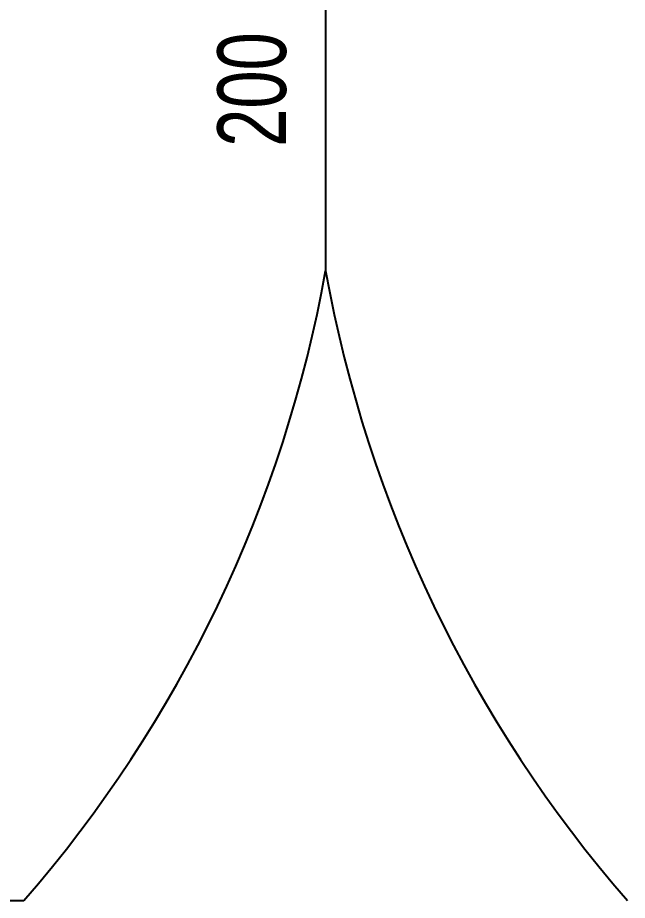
# Model space of a CAD drawing. Extents: x 5000 to 155000, y 6735 to 206735.
# Drawn here: x 71068 to 88749, y 156735 to 182349 of the extents above; entities that cross this region are included whole.
import ezdxf

# ---------------------------------------------------------------- set-up
doc = ezdxf.new("R2010")
doc.units = 0
doc.layers.get('0').update_dxf_attribs({"linetype": 'CONTINUOUS'})
doc.styles.get("Standard").update_dxf_attribs({"font": 'txt', "width": 0.75})

msp = doc.modelspace()

# ---------------------------------------------------------------- linework, layer by layer
for p, q in [((80000, 188470), (80000, 175000)), ((80000, 188470), (80000, 175000)), ((13749, 156735), (71251, 156735))]:
    msp.add_line(p, q)
for centre, start, end in [((42500, 181735), 318.9917, 349.8183), ((117500, 181735), 190.1817, 221.0083)]:
    msp.add_arc(centre, 38100, start, end)

# ---------------------------------------------------------------- texts
at = {"insert": (76861, 165276), "char_height": 1988.56, "attachment_point": 1, "rotation": 90}
msp.add_mtext_dynamic_manual_height_columns('\\pi13324;200', width=30128.77, gutter_width=9943, heights=[0], dxfattribs=at)

doc.saveas('drawing.dxf')
